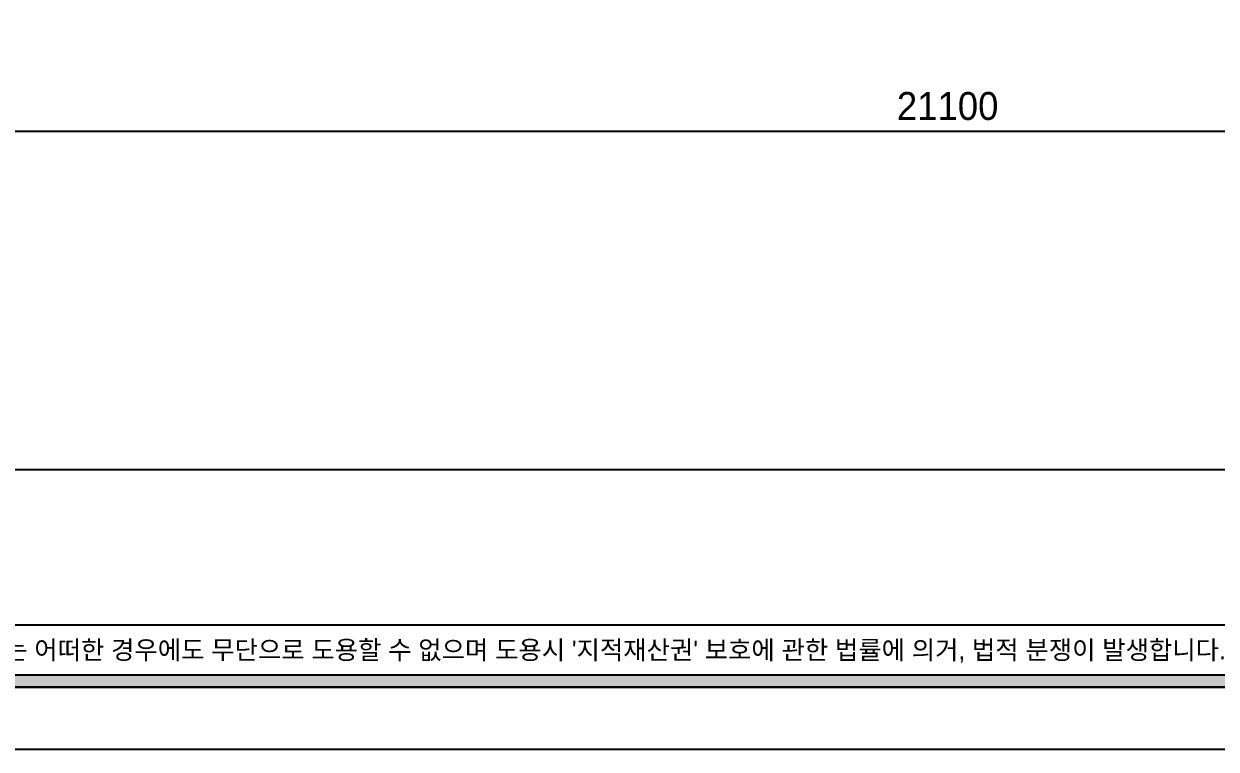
# Model space of a CAD drawing. Header units: millimetres. Extents: x 208943 to 287447, y 51026 to 80481.
# Drawn here: x 221435 to 229125, y 51826 to 56502 of the extents above; entities that cross this region are included whole.
import ezdxf
from ezdxf.enums import TextEntityAlignment as Align

# ---------------------------------------------------------------- set-up
doc = ezdxf.new("R2010")
doc.units = ezdxf.units.MM
doc.header["$LTSCALE"] = 100
doc.header["$PDMODE"] = 3
doc.layers.get('DEFPOINTS').update_dxf_attribs({"color": 248})
for name, color, linetype in [('07-DIM WAL', 5, 'Continuous'), ('F-SYM', 7, 'Continuous'), ('FORM(YOURNAME)-11', 1, 'Continuous')]:
    doc.layers.add(name, color=color, linetype=linetype)
doc.styles.add('YOURNAME', font='HY울릉도M.TTF')
doc.dimstyles.new('YOURNAME-100', dxfattribs={"dimscale": 100, "dimtxt": 1.8, "dimasz": 0.9, "dimexe": 1, "dimexo": 3, "dimgap": 0.7, "dimtad": 1, "dimdec": 0, "dimzin": 0, "dimdsep": 46, "dimtxsty": 'YOURNAME', "dimblk": 'ARCHTICK', "dimcen": 0, "dimclrd": 1, "dimclre": 1, "dimclrt": 7, "dimadec": 0, "dimazin": 0, "dimtfac": 1, "dimtdec": 0, "dimtix": 1, "dimtmove": 2, "dimatfit": 3, "dimldrblk": 'ARCHTICK', "dimfxl": 0, "dimtolj": 1, "dimtzin": 0, "dimarcsym": 0})

# ---------------------------------------------------------------- blocks, each defined once
blk = doc.blocks.new('FORM-PLAN')
at = {"layer": 'FORM(YOURNAME)-11'}
h = blk.add_hatch(color=256, dxfattribs=at)
h.dxf.hatch_style = 1
h.paths.add_polyline_path([(-71444, 55115), (10556, 55115), (10556, 54915), (-71444, 54915)])
h.paths.add_polyline_path([(-71444, -2085), (10556, -2085), (10556, -2285), (-71444, -2285)])
at = {"layer": 'DEFPOINTS', "color": 158}
blk.add_line((1346, -1285), (-71444, -1285), dxfattribs=at)
for points in [[(-71444, -2285), (10556, -2285), (10556, 55115), (-71444, 55115)], [(-69444, 53115), (-64, 53115), (-64, 1215), (-69444, 1215)]]:
    blk.add_lwpolyline(points, close=True, dxfattribs=at)
at = {"layer": 'FORM(YOURNAME)-11', "color": 250}
blk.add_lwpolyline([(-72444, -3285), (11556, -3285), (11556, 56115), (-72444, 56115)], close=True, dxfattribs=at)
at = {"layer": 'FORM(YOURNAME)-11'}
blk.add_lwpolyline([(-71444, -2085), (10556, -2085), (10556, -2285), (-71444, -2285)], close=True, dxfattribs=at)
at = {"layer": 'FORM(YOURNAME)-11', "color": 1, "style": 'YOURNAME'}
blk.add_text("- 본 도서는 어떠한 경우에도 무단으로 도용할 수 없으며 도용시 '지적재산권' 보호에 관한 법률에 의거, 법적 분쟁이 발생합니다.  또한 본 도서에 관한 모든 저작권은 당사에 있습니다. -", height=300, dxfattribs=at).set_placement((-32990, -1685), align=Align.MIDDLE_CENTER)
at = {"layer": 'FORM(YOURNAME)-11', "color": 3, "style": 'YOURNAME'}
for tag, height, p in [('1', 450, (9905, 18188)), ('2', 450, (9905, 17544)), ('3', 450, (9905, 16257)), ('4', 450, (9905, 14326)), ('5', 515, (9905, 12009)), ('6', 515, (9905, 9757)), ('7', 515, (9905, 7504)), ('8', 515, (9905, 5252)), ('9', 515, (9905, 2999)), ('10', 515, (5655, 811)), ('11', 515, (9905, 747)), ('12', 515, (5655, -1441)), ('13', 515, (9905, -1441))]:
    blk.add_attdef(tag, text='', height=height, dxfattribs=at).set_placement(p, align=Align.MIDDLE_RIGHT)
blk = doc.blocks.new('*U348')
at = {"layer": 'F-SYM', "xscale": 0.4000000000000001, "yscale": 0.4000000000000001, "zscale": 0.4000000000000001}
blk.add_blockref('FORM-PLAN', (239994.6, 53140.2), dxfattribs=at)
blk = doc.blocks.new('_ArchTick')
at = {"color": 0, "linetype": 'ByBlock', "const_width": 0.15}
blk.add_lwpolyline([(-0.5, -0.5), (0.5, 0.5)], dxfattribs=at)
blk = doc.blocks.new('*D342')
at = {"layer": '07-DIM WAL', "color": 1, "lineweight": -2}
for p, q in [((216842.9, 56506.3), (216842.9, 55707.9)), ((237942.9, 56506.3), (237942.9, 55707.9)), ((237942.9, 55807.9), (216842.9, 55807.9))]:
    blk.add_line(p, q, dxfattribs=at)
at = {"layer": 'DEFPOINTS', "color": 0}
for p in [(216842.9, 56806.3), (237942.9, 56806.3), (216842.9, 55807.9)]:
    blk.add_point(p, dxfattribs=at)
at = {"layer": '07-DIM WAL', "color": 1, "lineweight": -2, "xscale": 90, "yscale": 90, "zscale": 90, "rotation": 180}
blk.add_blockref('_ArchTick', (216842.9, 55807.9), dxfattribs=at)
at = {"layer": '07-DIM WAL', "color": 1, "lineweight": -2, "xscale": 90, "yscale": 90, "zscale": 90}
blk.add_blockref('_ArchTick', (237942.9, 55807.9), dxfattribs=at)
at = {"layer": '07-DIM WAL', "color": 7, "insert": (227392.9, 55971.5), "char_height": 180, "attachment_point": 5, "style": 'YOURNAME'}
blk.add_mtext('\\A1;21100', dxfattribs=at)

msp = doc.modelspace()

# ---------------------------------------------------------------- block references
msp.add_blockref('*U348', (0, 0))

# ---------------------------------------------------------------- dimensions: what is measured, and where the dimension line sits
at = {"layer": '07-DIM WAL'}
dim = msp.add_linear_dim(base=(216842.9, 55807.9), p1=(237942.9, 56806.3), p2=(216842.9, 56806.3), dimstyle='YOURNAME-100', dxfattribs=at)
dim.commit()
dim.dimension.update_dxf_attribs({"geometry": '*D342', "text_midpoint": (227392.9, 55971.5)})

doc.saveas('drawing.dxf')
